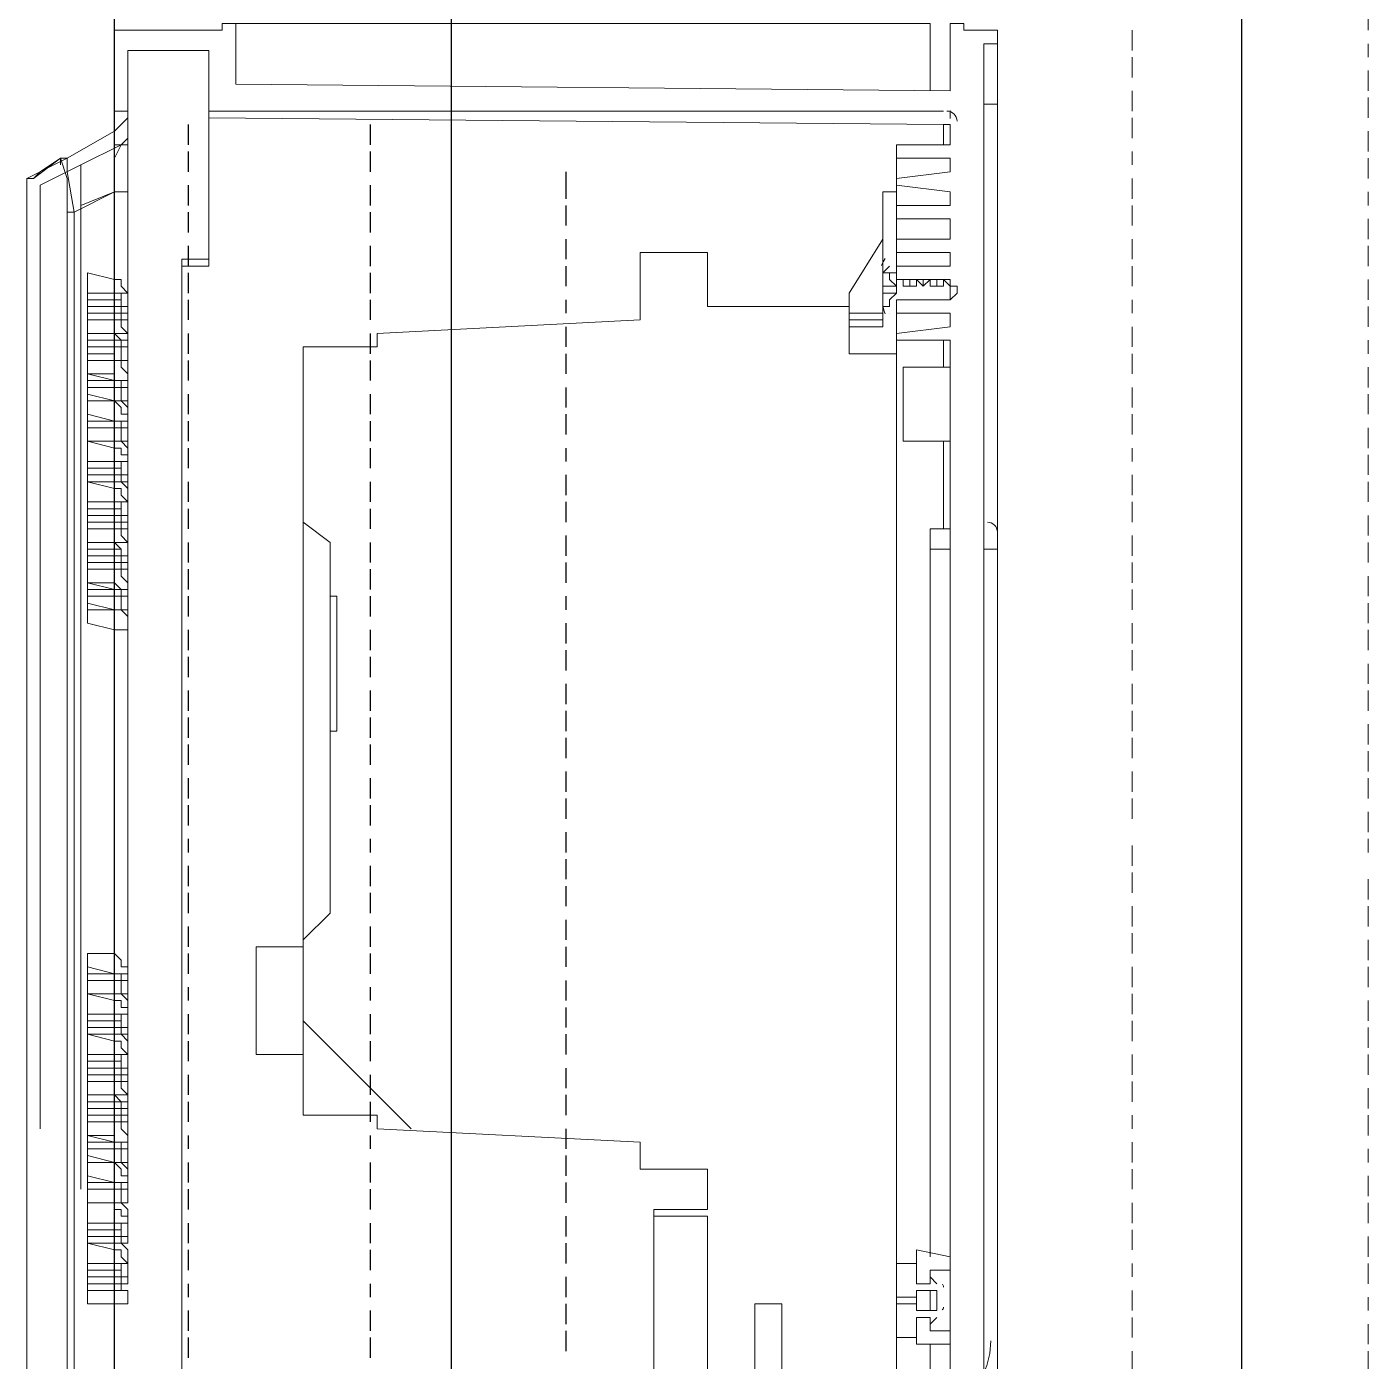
# Model space of a CAD drawing. Header units: millimetres. Extents: x 42 to 552, y 43 to 535.
# Drawn here: x 474.8698 to 475.1245, y 496.5244 to 496.7778 of the extents above; entities that cross this region are included whole.
import ezdxf

# ---------------------------------------------------------------- set-up
doc = ezdxf.new("R2010")
doc.units = ezdxf.units.MM
doc.header["$LTSCALE"] = 0.75
doc.header["$MEASUREMENT"] = 0
for name, color, linetype in [('PDF_0', 7, 'Continuous'), ('PDF_POSTE', 7, 'Continuous'), ('PENA_05', 5, 'Continuous')]:
    doc.layers.add(name, color=color, linetype=linetype)

msp = doc.modelspace()

# ---------------------------------------------------------------- linework, layer by layer
at = {"layer": 'PDF_0', "lineweight": 18}
for points in [[(474.8864321302417, 497.2916101422346), (474.8864321302417, 496.7771739602923), (474.8864321302417, 496.7758942682973), (474.8864321302417, 496.26273777835), (474.8864321302417, 496.2614580863552)], [(475.1244548412892, 496.7810130362772), (475.1244548412892, 496.7771739602925)], [(475.0438342456118, 496.7618176563536), (474.9043478181698, 496.7618176563536), (474.9043478181698, 496.7733348843077), (474.8889915142313, 496.7733348843077), (474.8889915142313, 496.7618176563536), (474.8864321302417, 496.7618176563536), (474.8864321302417, 496.7771739602923), (474.9069072021598, 496.7771739602923), (474.9069072021598, 496.7784536522871), (474.9094665861494, 496.7784536522871), (474.9094665861494, 496.7669364243333), (475.0451139376069, 496.7656567323385), (475.0451139376069, 496.7784536522871), (475.0476733215964, 496.7784536522871), (475.0476733215964, 496.7771739602923), (475.0540717815711, 496.7771739602923), (475.0540717815711, 496.7746145763025), (475.0515123975811, 496.7746145763025), (475.0515123975811, 496.5276340212905)], [(475.0412748616222, 496.7784536522871), (474.9094665861494, 496.7784536522871), (475.0412748616222, 496.7784536522871), (475.0412748616222, 496.7656567323385)], [(475.0796656214684, 496.7771739602925), (475.0796656214684, 496.7733348843079)], [(475.0540717815711, 496.7746145763025), (475.0540717815711, 496.7630973483487), (475.0515123975811, 496.7630973483487)], [(475.1244548412892, 496.774614576303), (475.1244548412892, 496.7720551923129)], [(475.0796656214684, 496.7720551923129), (475.0796656214684, 496.7682161163285)], [(475.1244548412892, 496.7694958083233), (475.1244548412892, 496.7656567323387)], [(475.0796656214684, 496.7656567323387), (475.0796656214684, 496.7618176563541)], [(475.0540717815711, 496.7630973483487), (475.0540717815711, 496.6811970606763), (475.0540717815711, 496.6786376766864)], [(475.1244548412892, 496.7643770403437), (475.1244548412892, 496.7605379643591)], [(474.8889915142313, 496.7618176563536), (474.8889915142313, 496.7554191963794), (474.8864321302417, 496.7554191963794), (474.8864321302417, 496.7618176563536)], [(474.9043478181698, 496.7605379643588), (474.9043478181698, 496.7323847404715), (474.8992290501906, 496.7323847404715), (474.8992290501906, 496.4009445137971)], [(475.0451139376069, 496.4086226657665), (475.0451139376069, 496.7183081285278), (475.0348764016476, 496.7183081285278), (475.0348764016476, 496.7195878205226), (475.0451139376069, 496.7208675125174), (475.0451139376069, 496.7234268965072), (475.0348764016476, 496.7234268965072), (475.0348764016476, 496.7259862804971), (475.0451139376069, 496.7259862804971), (475.0451139376069, 496.7298253564817), (475.0348764016476, 496.7298253564817), (475.0348764016476, 496.7323847404715), (475.0451139376069, 496.7323847404715), (475.0451139376069, 496.7349441244613), (475.0348764016476, 496.7349441244613), (475.0348764016476, 496.7375035084509), (475.0451139376069, 496.7375035084509), (475.0451139376069, 496.7413425844355), (475.0348764016476, 496.7413425844355), (475.0348764016476, 496.7439019684253), (475.0451139376069, 496.7439019684253), (475.0451139376069, 496.7464613524152), (475.0348764016476, 496.74774104441), (475.0348764016476, 496.749020736405), (475.0451139376069, 496.7503004283998), (475.0451139376069, 496.7528598123896), (475.0348764016476, 496.7528598123896), (475.0348764016476, 496.7554191963794), (475.0451139376069, 496.7554191963794), (475.0451139376069, 496.759258272364), (475.0438342456118, 496.759258272364), (474.9043478181698, 496.7605379643588), (474.9043478181698, 496.7618176563536)], [(475.0796656214684, 496.7605379643591), (475.0796656214684, 496.7566988883744)], [(474.8864321302417, 496.7464613524152), (474.878753978272, 496.7426222764306), (474.8774742862774, 496.7503004283998), (474.8774742862774, 496.7528598123896), (474.8864321302417, 496.757978580369)], [(475.1244548412892, 496.7579785803695), (475.1244548412892, 496.7541395043846)], [(474.8864321302417, 496.7554191963794), (474.8864321302417, 496.306247306176)], [(474.8761945942824, 496.7515801203946), (474.8761945942824, 496.7528598123896), (474.8774742862774, 496.749020736405), (474.8774742862774, 496.7426222764306), (474.8774742862774, 496.2755346982989), (474.8774742862774, 496.2691362383244), (474.8761945942824, 496.2665768543346), (474.8697961343082, 496.2665768543346), (474.8710758263028, 496.2652971623398)], [(475.0348764016476, 496.7528598123896), (475.0348764016476, 496.749020736405)], [(475.0796656214684, 496.7541395043846), (475.0796656214684, 496.751580120395)], [(475.1244548412892, 496.7528598123898), (475.1244548412892, 496.7490207364052)], [(474.8697961343082, 496.3216036101145), (474.8697961343082, 496.749020736405), (474.8710758263028, 496.749020736405)], [(475.0348764016476, 496.74774104441), (475.0348764016476, 496.7464613524152)], [(475.0796656214684, 496.7490207364052), (475.0796656214684, 496.7451816604206)], [(474.999045025791, 496.5225152533109), (474.999045025791, 496.5519481691932), (474.9888074898322, 496.5519481691932), (474.9888074898322, 496.553227861188), (474.999045025791, 496.553227861188), (474.999045025791, 496.5609060131573), (474.9862481058422, 496.5609060131573), (474.9862481058422, 496.5660247811369), (474.9363401180422, 496.5685841651267), (474.9363401180422, 496.5711435491165), (474.9222635060983, 496.5711435491165), (474.9222635060983, 496.6044155409833), (474.9273822740774, 496.6095343089629), (474.9273822740774, 496.6440859928247), (474.9286619660725, 496.6440859928247), (474.9286619660725, 496.6696798327222), (474.9273822740774, 496.6696798327222), (474.9273822740774, 496.6799173686812), (474.9222635060983, 496.6837564446658), (474.9222635060983, 496.7170284365328), (474.9363401180422, 496.7170284365328), (474.9363401180422, 496.7195878205226), (474.9862481058422, 496.7221472045125), (474.9862481058422, 496.7349441244613), (474.999045025791, 496.7349441244613), (474.999045025791, 496.724706588502), (475.0259185576838, 496.724706588502), (475.0259185576838, 496.7272659724919), (475.032317017658, 496.7375035084509), (475.032317017658, 496.7464613524152)], [(475.032317017658, 496.7464613524152), (475.032317017658, 496.7464613524152)], [(475.1244548412892, 496.7464613524154), (475.1244548412892, 496.7439019684256)], [(474.8774742862774, 496.7426222764306), (474.878753978272, 496.7426222764306), (474.878753978272, 496.2755346982989), (474.8774742862774, 496.2755346982989)], [(475.0796656214684, 496.7439019684256), (475.0796656214684, 496.740062892441)], [(475.1244548412892, 496.741342584436), (475.1244548412892, 496.7375035084514)], [(475.0796656214684, 496.7375035084514), (475.0796656214684, 496.7336644324665)], [(475.1244548412892, 496.7362238164563), (475.1244548412892, 496.7323847404717)], [(474.9043478181698, 496.7336644324663), (474.8992290501906, 496.7336644324663), (474.8992290501906, 496.7323847404715)], [(475.033596709653, 496.7323847404715), (475.033596709653, 496.7323847404715)], [(475.0348764016476, 496.7195878205226), (475.0348764016476, 496.7234268965072), (475.0348764016476, 496.7259862804971), (475.0361560936426, 496.7259862804971), (475.0374357856376, 496.7259862804971), (475.0387154776322, 496.7259862804971), (475.0399951696272, 496.7259862804971), (475.0412748616222, 496.7259862804971), (475.0425545536173, 496.7259862804971), (475.0438342456118, 496.7259862804971), (475.0451139376069, 496.7259862804971), (475.0463936296019, 496.7272659724919), (475.0463936296019, 496.7285456644869), (475.0451139376069, 496.7285456644869), (475.0438342456118, 496.7298253564817), (475.0438342456118, 496.7285456644869), (475.0425545536173, 496.7285456644869), (475.0425545536173, 496.7298253564817), (475.0425545536173, 496.7285456644869), (475.0412748616222, 496.7285456644869), (475.0412748616222, 496.7298253564817), (475.0399951696272, 496.7285456644869), (475.0387154776322, 496.7298253564817), (475.0387154776322, 496.7285456644869), (475.0374357856376, 496.7285456644869), (475.0374357856376, 496.7298253564817), (475.0374357856376, 496.7285456644869), (475.0361560936426, 496.7285456644869), (475.0361560936426, 496.7298253564817), (475.0348764016476, 496.7298253564817), (475.0348764016476, 496.7285456644869), (475.0348764016476, 496.7311050484765), (475.0348764016476, 496.7323847404715)], [(475.0796656214684, 496.7323847404717), (475.0796656214684, 496.7285456644871)], [(475.032317017658, 496.7298253564817), (475.032317017658, 496.7311050484765), (475.033596709653, 496.7311050484765), (475.033596709653, 496.7298253564817), (475.0348764016476, 496.7285456644869), (475.0348764016476, 496.7272659724919), (475.033596709653, 496.7259862804971), (475.033596709653, 496.724706588502), (475.032317017658, 496.724706588502), (475.032317017658, 496.7208675125174), (475.0259185576838, 496.7208675125174)], [(475.0361560936426, 496.7298253564817), (475.0348764016476, 496.7298253564817), (475.0348764016476, 496.7285456644869), (475.033596709653, 496.7298253564817)], [(475.0374357856376, 496.7298253564817), (475.0374357856376, 496.7285456644869)], [(475.0387154776322, 496.7298253564817), (475.0387154776322, 496.7285456644869)], [(475.0387154776322, 496.7298253564817), (475.0387154776322, 496.7298253564817)], [(475.0399951696272, 496.7298253564817), (475.0399951696272, 496.7285456644869)], [(475.0412748616222, 496.7298253564817), (475.0412748616222, 496.7298253564817)], [(475.0425545536173, 496.7298253564817), (475.0425545536173, 496.7298253564817)], [(475.0438342456118, 496.7298253564817), (475.0438342456118, 496.7298253564817)], [(475.1244548412892, 496.7298253564819), (475.1244548412892, 496.7259862804973)], [(475.032317017658, 496.7285456644869), (475.0348764016476, 496.7285456644869), (475.032317017658, 496.7285456644869)], [(475.032317017658, 496.7272659724919), (475.032317017658, 496.7272659724919)], [(475.032317017658, 496.7272659724919), (475.032317017658, 496.7272659724919)], [(475.033596709653, 496.7272659724919), (475.0348764016476, 496.7272659724919)], [(475.0348764016476, 496.7285456644869), (475.0348764016476, 496.7285456644869)], [(475.0374357856376, 496.7285456644869), (475.0374357856376, 496.7285456644869)], [(475.0387154776322, 496.7285456644869), (475.0387154776322, 496.7285456644869)], [(475.0399951696272, 496.7285456644869), (475.0399951696272, 496.7285456644869)], [(475.0425545536173, 496.7285456644869), (475.0425545536173, 496.7285456644869)], [(475.0425545536173, 496.7285456644869), (475.0425545536173, 496.7285456644869)], [(475.0438342456118, 496.7285456644869), (475.0438342456118, 496.7285456644869)], [(475.0438342456118, 496.7285456644869), (475.0438342456118, 496.7285456644869)], [(475.0348764016476, 496.7183081285278), (475.0348764016476, 496.715748744538), (475.0259185576838, 496.715748744538), (475.0259185576838, 496.724706588502)], [(475.0348764016476, 496.7259862804971), (475.0348764016476, 496.7259862804971)], [(475.0348764016476, 496.7259862804971), (475.0348764016476, 496.7259862804971)], [(475.0348764016476, 496.7259862804971), (475.0348764016476, 496.7259862804971)], [(475.0361560936426, 496.7259862804971), (475.0374357856376, 496.7259862804971)], [(475.0361560936426, 496.7259862804971), (475.0361560936426, 496.7259862804971)], [(475.0374357856376, 496.7259862804971), (475.0374357856376, 496.7259862804971)], [(475.0387154776322, 496.7259862804971), (475.0387154776322, 496.7259862804971)], [(475.0387154776322, 496.7259862804971), (475.0387154776322, 496.7259862804971)], [(475.0387154776322, 496.7259862804971), (475.0387154776322, 496.7259862804971)], [(475.0399951696272, 496.7259862804971), (475.0399951696272, 496.7259862804971)], [(475.0399951696272, 496.7259862804971), (475.0399951696272, 496.7259862804971)], [(475.0412748616222, 496.7259862804971), (475.0412748616222, 496.7259862804971)], [(475.0425545536173, 496.7259862804971), (475.0425545536173, 496.7259862804971)], [(475.0425545536173, 496.7259862804971), (475.0425545536173, 496.7259862804971)], [(475.0438342456118, 496.7259862804971), (475.0438342456118, 496.7259862804971)], [(475.0438342456118, 496.7259862804971), (475.0438342456118, 496.7259862804971)], [(475.0796656214684, 496.7259862804973), (475.0796656214684, 496.7234268965075)], [(475.1244548412892, 496.7247065885025), (475.1244548412892, 496.7208675125179)], [(474.8864321302417, 496.7234268965072), (474.8813133622621, 496.7234268965072), (474.8813133622621, 496.7195878205226), (474.8864321302417, 496.7195878205226)], [(474.8813133622621, 496.7221472045125), (474.8864321302417, 496.7221472045125)], [(475.032317017658, 496.7234268965072), (475.0259185576838, 496.7234268965072)], [(475.0259185576838, 496.7221472045125), (475.032317017658, 496.7221472045125)], [(475.033596709653, 496.7234268965072), (475.033596709653, 496.7234268965072)], [(475.0796656214684, 496.7208675125179), (475.0796656214684, 496.717028436533)], [(475.1244548412892, 496.7183081285281), (475.1244548412892, 496.7157487445382)], [(474.8864321302417, 496.715748744538), (474.8813133622621, 496.715748744538), (474.8813133622621, 496.7119096685534), (474.8864321302417, 496.7106299765584)], [(474.8813133622621, 496.714469052543), (474.8864321302417, 496.714469052543)], [(475.0348764016476, 496.715748744538), (475.0348764016476, 496.5199558693211)], [(475.0796656214684, 496.7157487445382), (475.0796656214684, 496.7119096685536)], [(475.0451139376069, 496.7131893605482), (475.0361560936426, 496.7131893605482), (475.0361560936426, 496.6991127486045), (475.0451139376069, 496.6991127486045)], [(475.1244548412892, 496.7131893605487), (475.1244548412892, 496.7093502845638)], [(475.0796656214684, 496.7093502845638), (475.0796656214684, 496.7055112085792)], [(474.8813133622621, 496.7067909005738), (474.8864321302417, 496.7067909005738), (474.8813133622621, 496.7080705925686), (474.8813133622621, 496.7029518245891), (474.8864321302417, 496.7029518245891)], [(475.1244548412892, 496.708070592569), (475.1244548412892, 496.7042315165844)], [(475.0796656214684, 496.7042315165844), (475.0796656214684, 496.7003924405998)], [(475.1244548412892, 496.7016721325946), (475.1244548412892, 496.69783305661)], [(474.8864321302417, 496.6952736726199), (474.8813133622621, 496.6952736726199), (474.8813133622621, 496.6991127486045), (474.8864321302417, 496.6991127486045), (474.8813133622621, 496.6991127486045)], [(475.0796656214684, 496.69783305661), (475.0796656214684, 496.6952736726201)], [(475.1244548412892, 496.6965533646152), (475.1244548412892, 496.6927142886303)], [(475.0796656214684, 496.6927142886303), (475.0796656214684, 496.6888752126457)], [(474.8813133622621, 496.6914345966353), (474.8864321302417, 496.6914345966353), (474.8813133622621, 496.6914345966353), (474.8813133622621, 496.6875955206507), (474.8864321302417, 496.6875955206507)], [(475.1244548412892, 496.6914345966355), (475.1244548412892, 496.6875955206509)], [(475.0796656214684, 496.6875955206509), (475.0796656214684, 496.6837564446663)], [(475.1244548412892, 496.6850361366611), (475.1244548412892, 496.6811970606765)], [(474.8864321302417, 496.6837564446658), (474.8813133622621, 496.6837564446658), (474.8813133622621, 496.6799173686812), (474.8864321302417, 496.6799173686812)], [(474.8813133622621, 496.6824767526711), (474.8864321302417, 496.6824767526711)], [(474.9222635060983, 496.6044155409833), (474.9222635060983, 496.6837564446658)], [(475.0451139376069, 496.6824767526711), (475.0412748616222, 496.6824767526711), (475.0412748616222, 496.6786376766864)], [(475.0515123975811, 496.6824767526711), (475.0515123975811, 496.6824767526711)], [(475.0796656214684, 496.6811970606765), (475.0796656214684, 496.6773579846919)], [(475.1244548412892, 496.6799173686817), (475.1244548412892, 496.6760782926971)], [(475.0412748616222, 496.5442700172238), (475.0412748616222, 496.6786376766864), (475.0451139376069, 496.6786376766864)], [(474.8864321302417, 496.6760782926966), (474.8813133622621, 496.6760782926966), (474.8813133622621, 496.672239216712), (474.8864321302417, 496.6709595247172)], [(474.8813133622621, 496.6747986007018), (474.8864321302417, 496.6747986007018)], [(475.0796656214684, 496.6760782926971), (475.0796656214684, 496.6722392167122)], [(475.1244548412892, 496.6735189087073), (475.1244548412892, 496.6696798327226)], [(474.9273822740774, 496.6440859928247), (474.9273822740774, 496.6696798327222)], [(475.0796656214684, 496.6709595247174), (475.0796656214684, 496.6671204487328)], [(474.8813133622621, 496.6671204487326), (474.8864321302417, 496.6671204487326), (474.8813133622621, 496.6684001407274), (474.8813133622621, 496.6645610647428), (474.8864321302417, 496.6632813727477)], [(475.1244548412892, 496.6684001407276), (475.1244548412892, 496.664561064743)], [(475.0796656214684, 496.664561064743), (475.0796656214684, 496.6607219887584)], [(475.1244548412892, 496.6632813727482), (475.1244548412892, 496.6594422967636)], [(475.0796656214684, 496.6594422967636), (475.0796656214684, 496.6556032207787)], [(475.1244548412892, 496.6568829127738), (475.1244548412892, 496.6530438367892)], [(475.0796656214684, 496.6530438367892), (475.0796656214684, 496.6492047608043)], [(475.1244548412892, 496.6517641447944), (475.1244548412892, 496.6479250688095)], [(475.0796656214684, 496.6479250688095), (475.0796656214684, 496.6440859928249)], [(475.1244548412892, 496.6453656848199), (475.1244548412892, 496.6415266088351)], [(475.0796656214684, 496.6428063008301), (475.0796656214684, 496.6389672248455)], [(475.1244548412892, 496.6402469168403), (475.1244548412892, 496.6364078408557)], [(475.0796656214684, 496.6364078408557), (475.0796656214684, 496.6325687648711)], [(475.1244548412892, 496.6351281488609), (475.1244548412892, 496.631289072876)], [(475.0796656214684, 496.631289072876), (475.0796656214684, 496.6274499968914)], [(475.1244548412892, 496.6287296888864), (475.1244548412892, 496.6248906129016)], [(475.1244548412892, 496.6236109209068), (475.1244548412892, 496.621051536917)], [(475.0796656214684, 496.622331228912), (475.0796656214684, 496.6184921529274)], [(475.0796656214684, 496.6172124609326), (475.0796656214684, 496.6133733849477)], [(475.1244548412892, 496.6159327689376), (475.1244548412892, 496.612093692953)], [(475.0796656214684, 496.6108140009582), (475.0796656214684, 496.6069749249733)], [(475.1244548412892, 496.6108140009582), (475.1244548412892, 496.6069749249733)], [(475.0796656214684, 496.6056952329785), (475.0796656214684, 496.6018561569939)], [(474.9222635060983, 496.6031358489885), (474.913305662134, 496.6031358489885), (474.913305662134, 496.5826607770704), (474.9222635060983, 496.5826607770704)], [(475.1244548412892, 496.6044155409837), (475.1244548412892, 496.6005764649989)], [(475.0796656214684, 496.5992967730041), (475.0796656214684, 496.5954576970195)], [(475.1244548412892, 496.5992967730041), (475.1244548412892, 496.5954576970195)], [(474.8813133622621, 496.5941780050242), (474.8864321302417, 496.5941780050242), (474.8813133622621, 496.5941780050242), (474.8813133622621, 496.5903389290396), (474.8864321302417, 496.5903389290396)], [(475.0796656214684, 496.5941780050247), (475.0796656214684, 496.5903389290398)], [(475.1244548412892, 496.5928983130297), (475.1244548412892, 496.589059237045)], [(475.0796656214684, 496.589059237045), (475.0796656214684, 496.5852201610604)], [(475.1244548412892, 496.5877795450502), (475.1244548412892, 496.5839404690654)], [(474.8813133622621, 496.586499853055), (474.8864321302417, 496.586499853055), (474.8813133622621, 496.586499853055), (474.8813133622621, 496.5826607770704), (474.8864321302417, 496.5826607770704)], [(475.0796656214684, 496.5826607770706), (475.0796656214684, 496.578821701086)], [(475.1244548412892, 496.5826607770706), (475.1244548412892, 496.578821701086)], [(474.8864321302417, 496.5788217010858), (474.8813133622621, 496.5788217010858), (474.8813133622621, 496.5749826251009), (474.8864321302417, 496.5749826251009)], [(474.8813133622621, 496.5775420090907), (474.8864321302417, 496.5775420090907)], [(475.0796656214684, 496.5775420090912), (475.0796656214684, 496.5737029331066)], [(475.1244548412892, 496.5762623170962), (475.1244548412892, 496.5724232411116)], [(474.8864321302417, 496.5711435491165), (474.8813133622621, 496.5711435491165), (474.8813133622621, 496.5673044731317), (474.8864321302417, 496.5660247811369)], [(474.8813133622621, 496.5698638571215), (474.8864321302417, 496.5698638571215)], [(475.0796656214684, 496.5711435491168), (475.0796656214684, 496.5685841651269)], [(475.1244548412892, 496.5711435491168), (475.1244548412892, 496.5673044731321)], [(475.0796656214684, 496.5660247811371), (475.0796656214684, 496.5621857051525)], [(475.1244548412892, 496.5647450891423), (475.1244548412892, 496.5621857051525)], [(474.8813133622621, 496.5621857051523), (474.8864321302417, 496.5621857051523), (474.8813133622621, 496.5634653971471), (474.8813133622621, 496.5583466291677), (474.8864321302417, 496.5583466291677)], [(475.0796656214684, 496.5609060131577), (475.0796656214684, 496.5570669371731)], [(475.1244548412892, 496.5596263211627), (475.1244548412892, 496.5557872451781)], [(474.8813133622621, 496.554507553183), (474.8813133622621, 496.5506684771982), (474.8864321302417, 496.5506684771982)], [(475.0796656214684, 496.5545075531833), (475.0796656214684, 496.5506684771987)], [(475.1244548412892, 496.5545075531833), (475.1244548412892, 496.5506684771987)], [(474.9888074898322, 496.5519481691932), (474.9888074898322, 496.5225152533109)], [(475.0796656214684, 496.5493887852039), (475.0796656214684, 496.545549709219)], [(474.8864321302417, 496.542990325229), (474.8813133622621, 496.542990325229), (474.8813133622621, 496.5468294012136), (474.8864321302417, 496.5468294012136), (474.8813133622621, 496.5468294012136)], [(475.1244548412892, 496.5481090932088), (475.1244548412892, 496.5442700172242)], [(475.0425545536173, 496.5391512492444), (475.0412748616222, 496.5404309412392), (475.0412748616222, 496.5391512492444), (475.0387154776322, 496.5391512492444), (475.0387154776322, 496.542990325229), (475.0348764016476, 496.542990325229), (475.0348764016476, 496.5365918652545), (475.0387154776322, 496.5365918652545), (475.0387154776322, 496.5378715572496)], [(475.0796656214684, 496.5429903252294), (475.0796656214684, 496.5404309412396)], [(475.1244548412892, 496.5429903252294), (475.1244548412892, 496.5391512492446)], [(474.8864321302417, 496.5391512492444), (474.8813133622621, 496.5391512492444), (474.8813133622621, 496.5353121732597), (474.8864321302417, 496.5353121732597)], [(475.0412748616222, 496.5391512492444), (475.0412748616222, 496.5391512492444)], [(474.8813133622621, 496.5378715572496), (474.8864321302417, 496.5378715572496)], [(475.0425545536173, 496.5378715572496), (475.0425545536173, 496.5365918652545), (475.0425545536173, 496.5340324812649), (475.0387154776322, 496.5340324812649), (475.0387154776322, 496.5353121732597), (475.0348764016476, 496.5353121732597), (475.0348764016476, 496.5289137132853), (475.0387154776322, 496.5289137132853), (475.0387154776322, 496.5327527892699), (475.0412748616222, 496.5327527892699), (475.0412748616222, 496.5314730972751), (475.0425545536173, 496.5327527892699)], [(475.0425545536173, 496.5340324812649), (475.0412748616222, 496.5340324812649), (475.0412748616222, 496.5378715572496), (475.0412748616222, 496.5353121732597), (475.0412748616222, 496.5378715572496), (475.0412748616222, 496.5340324812649), (475.0387154776322, 496.5340324812649)], [(475.0387154776322, 496.5353121732597), (475.0387154776322, 496.5365918652545)], [(475.0412748616222, 496.5378715572496), (475.0412748616222, 496.5378715572496)], [(475.0412748616222, 496.5378715572496), (475.0412748616222, 496.5378715572496)], [(475.0412748616222, 496.5378715572496), (475.0412748616222, 496.5378715572496)], [(475.0425545536173, 496.5378715572496), (475.0425545536173, 496.5378715572496)], [(475.0425545536173, 496.5365918652545), (475.0425545536173, 496.5353121732597)], [(475.0425545536173, 496.5365918652545), (475.0425545536173, 496.5365918652545)], [(475.0796656214684, 496.5378715572498), (475.0796656214684, 496.5340324812652)], [(475.1244548412892, 496.536591865255), (475.1244548412892, 496.5340324812652)], [(475.0131216377349, 496.5225152533109), (475.0131216377349, 496.5353121732597), (475.0080028697553, 496.5353121732597), (475.0080028697553, 496.5225152533109)], [(475.0387154776322, 496.5340324812649), (475.0387154776322, 496.5340324812649)], [(475.0412748616222, 496.5340324812649), (475.0412748616222, 496.5340324812649)], [(475.0412748616222, 496.5340324812649), (475.0412748616222, 496.5340324812649)], [(475.0425545536173, 496.5353121732597), (475.0425545536173, 496.5353121732597)], [(475.0425545536173, 496.5340324812649), (475.0425545536173, 496.5340324812649)], [(475.0425545536173, 496.5340324812649), (475.0425545536173, 496.5340324812649)], [(475.0412748616222, 496.5327527892699), (475.0412748616222, 496.5327527892699)], [(475.0796656214684, 496.5327527892704), (475.0796656214684, 496.5289137132855)], [(475.1244548412892, 496.5314730972754), (475.1244548412892, 496.5276340212907)], [(475.0412748616222, 496.5276340212905), (475.0412748616222, 496.5122777173518), (475.0451139376069, 496.5122777173518)], [(475.0796656214684, 496.5263543292959), (475.0796656214684, 496.5225152533113)], [(475.1244548412892, 496.5263543292959), (475.1244548412892, 496.5225152533111)]]:
    msp.add_lwpolyline(points, dxfattribs=at)
at = {"layer": 'PDF_0', "lineweight": 0}
for points in [[(474.8889915142313, 496.7733348843077), (474.8889915142313, 496.7554191963794), (474.8889915142313, 496.749020736405), (474.8889915142313, 496.5557872451778)], [(474.8889915142313, 496.7541395043844), (474.8889915142313, 496.7707755003179), (474.8889915142313, 496.7720551923127), (474.8889915142313, 496.7707755003179)], [(474.8889915142313, 496.7605379643588), (474.8864321302417, 496.757978580369), (474.8864321302417, 496.7554191963794), (474.8864321302417, 496.74774104441), (474.8864321302417, 496.554507553183), (474.8889915142313, 496.554507553183), (474.8889915142313, 496.5557872451778), (474.8889915142313, 496.5570669371726), (474.8813133622621, 496.5570669371726), (474.8813133622621, 496.554507553183), (474.8864321302417, 496.554507553183), (474.8864321302417, 496.553227861188), (474.8877118222363, 496.553227861188), (474.8877118222363, 496.5519481691932), (474.8889915142313, 496.5519481691932), (474.8889915142313, 496.5506684771984), (474.8889915142313, 496.5481090932086), (474.8889915142313, 496.5468294012136), (474.8864321302417, 496.5468294012136), (474.8877118222363, 496.5468294012136)], [(474.8864321302417, 496.7618176563536), (474.8889915142313, 496.7618176563536)], [(474.8864321302417, 496.757978580369), (474.8864321302417, 496.757978580369)], [(474.8864321302417, 496.757978580369), (474.8864321302417, 496.757978580369)], [(474.8864321302417, 496.757978580369), (474.8864321302417, 496.7554191963794), (474.8864321302417, 496.74774104441)], [(474.8864321302417, 496.757978580369), (474.8864321302417, 496.757978580369)], [(474.8877118222363, 496.7554191963794), (474.8864321302417, 496.7528598123896), (474.8864321302417, 496.7464613524152)], [(474.8877118222363, 496.7554191963794), (474.8877118222363, 496.7554191963794)], [(474.8877118222363, 496.7554191963794), (474.8877118222363, 496.7554191963794)], [(474.8877118222363, 496.7554191963794), (474.8877118222363, 496.7554191963794)], [(474.8710758263028, 496.749020736405), (474.8723555182978, 496.7503004283998), (474.8761945942824, 496.7528598123896)], [(474.8761945942824, 496.7528598123896), (474.8761945942824, 496.7528598123896)], [(474.880033670267, 496.5570669371726), (474.880033670267, 496.7439019684253), (474.880033670267, 496.749020736405), (474.880033670267, 496.7515801203946), (474.8723555182978, 496.74774104441), (474.8723555182978, 496.5685841651267)], [(474.8697961343082, 496.749020736405), (474.8697961343082, 496.749020736405)], [(474.8864321302417, 496.74774104441), (474.8864321302417, 496.74774104441)], [(474.8864321302417, 496.74774104441), (474.8864321302417, 496.74774104441)], [(474.8864321302417, 496.7298253564817), (474.8864321302417, 496.7464613524152), (474.8889915142313, 496.7464613524152), (474.8864321302417, 496.7464613524152), (474.8889915142313, 496.7464613524152)], [(474.8813133622621, 496.7234268965072), (474.8813133622621, 496.724706588502), (474.8813133622621, 496.7272659724919), (474.8813133622621, 496.7311050484765), (474.8864321302417, 496.7298253564817), (474.8877118222363, 496.7298253564817), (474.8877118222363, 496.7285456644869), (474.8889915142313, 496.7272659724919), (474.8889915142313, 496.724706588502), (474.8889915142313, 496.7234268965072), (474.8864321302417, 496.7234268965072)], [(474.8813133622621, 496.7221472045125), (474.8864321302417, 496.7221472045125), (474.8877118222363, 496.7221472045125), (474.8889915142313, 496.7221472045125), (474.8889915142313, 496.7208675125174), (474.8889915142313, 496.7195878205226), (474.8864321302417, 496.7195878205226), (474.8813133622621, 496.7195878205226), (474.8813133622621, 496.7183081285278), (474.8889915142313, 496.7183081285278), (474.8889915142313, 496.7195878205226), (474.8877118222363, 496.7208675125174), (474.8877118222363, 496.7221472045125), (474.8864321302417, 496.7221472045125), (474.8864321302417, 496.7272659724919), (474.8813133622621, 496.7272659724919), (474.8889915142313, 496.7272659724919)], [(474.8877118222363, 496.7221472045125), (474.8877118222363, 496.7259862804971), (474.8877118222363, 496.7272659724919), (474.8864321302417, 496.7272659724919)], [(474.8813133622621, 496.7259862804971), (474.8877118222363, 496.7259862804971)], [(474.8813133622621, 496.724706588502), (474.8889915142313, 496.724706588502)], [(474.8889915142313, 496.7183081285278), (474.8889915142313, 496.7170284365328), (474.8813133622621, 496.7170284365328), (474.8877118222363, 496.7170284365328)], [(474.8813133622621, 496.7183081285278), (474.8813133622621, 496.7170284365328), (474.8813133622621, 496.715748744538)], [(474.8889915142313, 496.7170284365328), (474.8889915142313, 496.715748744538)], [(474.8813133622621, 496.714469052543), (474.8864321302417, 496.714469052543)], [(474.8877118222363, 496.714469052543), (474.8864321302417, 496.714469052543), (474.8889915142313, 496.714469052543)], [(474.8813133622621, 496.7067909005738), (474.8864321302417, 496.7067909005738), (474.8864321302417, 496.7119096685534), (474.8864321302417, 496.7106299765584), (474.8877118222363, 496.7106299765584), (474.8877118222363, 496.7093502845636), (474.8877118222363, 496.7067909005738), (474.8889915142313, 496.705511208579), (474.8889915142313, 496.7042315165842), (474.8889915142313, 496.7029518245891)], [(474.8864321302417, 496.7119096685534), (474.8813133622621, 496.7119096685534), (474.8813133622621, 496.7106299765584)], [(474.8889915142313, 496.7093502845636), (474.8889915142313, 496.7080705925686), (474.8889915142313, 496.7067909005738), (474.8864321302417, 496.7067909005738), (474.8877118222363, 496.705511208579), (474.8877118222363, 496.7042315165842), (474.8889915142313, 496.7042315165842), (474.8889915142313, 496.7029518245891), (474.8813133622621, 496.7029518245891), (474.8813133622621, 496.7016721325944), (474.8877118222363, 496.7016721325944)], [(474.8877118222363, 496.7093502845636), (474.8813133622621, 496.7093502845636), (474.8813133622621, 496.7080705925686)], [(474.8864321302417, 496.7106299765584), (474.8889915142313, 496.7106299765584)], [(474.8864321302417, 496.7067909005738), (474.8877118222363, 496.7067909005738)], [(474.8813133622621, 496.7042315165842), (474.8864321302417, 496.7029518245891), (474.8889915142313, 496.7029518245891), (474.8889915142313, 496.7016721325944), (474.8813133622621, 496.7016721325944), (474.8813133622621, 496.6991127486045), (474.8864321302417, 496.6978330566097), (474.8877118222363, 496.6978330566097), (474.8877118222363, 496.6965533646147), (474.8889915142313, 496.6965533646147), (474.8889915142313, 496.6952736726199), (474.8813133622621, 496.6952736726199), (474.8813133622621, 496.6927142886301), (474.8889915142313, 496.6927142886301), (474.8889915142313, 496.6952736726199), (474.8889915142313, 496.6965533646147), (474.8889915142313, 496.6978330566097), (474.8877118222363, 496.6991127486045), (474.8877118222363, 496.7016721325944), (474.8877118222363, 496.7029518245891), (474.8864321302417, 496.7029518245891), (474.8864321302417, 496.6978330566097)], [(474.8813133622621, 496.7029518245891), (474.8813133622621, 496.7029518245891)], [(474.8889915142313, 496.7016721325944), (474.8889915142313, 496.7003924405993), (474.8889915142313, 496.6991127486045), (474.8864321302417, 496.6991127486045), (474.8877118222363, 496.6991127486045)], [(474.8813133622621, 496.6952736726199), (474.8813133622621, 496.6952736726199)], [(474.8813133622621, 496.6939939806251), (474.8877118222363, 496.6939939806251), (474.8877118222363, 496.6952736726199), (474.8864321302417, 496.6952736726199), (474.8889915142313, 496.6952736726199)], [(474.8813133622621, 496.6952736726199), (474.8864321302417, 496.6952736726199), (474.8864321302417, 496.6901549046403)], [(474.8877118222363, 496.6939939806251), (474.8877118222363, 496.6914345966353), (474.8889915142313, 496.6901549046403), (474.8889915142313, 496.6888752126455), (474.8889915142313, 496.6875955206507)], [(474.8813133622621, 496.6927142886301), (474.8813133622621, 496.6914345966353), (474.8864321302417, 496.6901549046403), (474.8877118222363, 496.6901549046403), (474.8877118222363, 496.6888752126455), (474.8889915142313, 496.6875955206507), (474.8813133622621, 496.6875955206507), (474.8813133622621, 496.6850361366609), (474.8889915142313, 496.6850361366609), (474.8889915142313, 496.6837564446658), (474.8864321302417, 496.6837564446658)], [(474.8889915142313, 496.6927142886301), (474.8889915142313, 496.6914345966353), (474.8864321302417, 496.6914345966353), (474.8877118222363, 496.6914345966353)], [(474.8813133622621, 496.6875955206507), (474.8864321302417, 496.6875955206507), (474.8889915142313, 496.6875955206507), (474.8889915142313, 496.6850361366609)], [(474.8813133622621, 496.6875955206507), (474.8813133622621, 496.6875955206507)], [(474.8877118222363, 496.6824767526711), (474.8877118222363, 496.6863158286557), (474.8877118222363, 496.6875955206507), (474.8864321302417, 496.6875955206507), (474.8864321302417, 496.6824767526711)], [(474.8813133622621, 496.6863158286557), (474.8877118222363, 496.6863158286557)], [(474.8813133622621, 496.6850361366609), (474.8813133622621, 496.6837564446658)], [(474.8864321302417, 496.6760782926966), (474.8889915142313, 496.6760782926966), (474.8889915142313, 496.6773579846916), (474.8889915142313, 496.6799173686812), (474.8813133622621, 496.6799173686812), (474.8864321302417, 496.6799173686812), (474.8877118222363, 496.6786376766864), (474.8813133622621, 496.6786376766864)], [(474.8813133622621, 496.6799173686812), (474.8813133622621, 496.6799173686812)], [(474.8813133622621, 496.6799173686812), (474.8813133622621, 496.6773579846916), (474.8889915142313, 496.6773579846916)], [(474.8889915142313, 496.6799173686812), (474.8864321302417, 496.6799173686812), (474.8864321302417, 496.6747986007018)], [(474.8813133622621, 496.6760782926966), (474.8813133622621, 496.6773579846916)], [(474.8877118222363, 496.6747986007018), (474.8877118222363, 496.6786376766864)], [(474.8813133622621, 496.6709595247172), (474.8889915142313, 496.6709595247172), (474.8889915142313, 496.672239216712), (474.8877118222363, 496.673518908707), (474.8877118222363, 496.6747986007018), (474.8864321302417, 496.6747986007018), (474.8877118222363, 496.6747986007018), (474.8889915142313, 496.6747986007018), (474.8889915142313, 496.673518908707), (474.8889915142313, 496.672239216712), (474.8889915142313, 496.6709595247172), (474.8864321302417, 496.6709595247172)], [(474.8864321302417, 496.672239216712), (474.8813133622621, 496.672239216712), (474.8813133622621, 496.6709595247172), (474.8813133622621, 496.6696798327222), (474.8877118222363, 496.6696798327222)], [(474.8864321302417, 496.6018561569934), (474.8864321302417, 496.672239216712), (474.8877118222363, 496.6709595247172), (474.8877118222363, 496.6696798327222), (474.8877118222363, 496.6671204487326), (474.8889915142313, 496.6658407567376), (474.8889915142313, 496.6645610647428), (474.8889915142313, 496.6632813727477), (474.8864321302417, 496.6632813727477)], [(474.8813133622621, 496.6684001407274), (474.8813133622621, 496.6696798327222), (474.8889915142313, 496.6696798327222)], [(474.8889915142313, 496.6709595247172), (474.8889915142313, 496.6696798327222), (474.8889915142313, 496.6684001407274), (474.8889915142313, 496.6671204487326), (474.8864321302417, 496.6671204487326), (474.8877118222363, 496.6671204487326)], [(474.8877118222363, 496.596737389014), (474.8877118222363, 496.5980170810088), (474.8864321302417, 496.5980170810088), (474.8813133622621, 496.5992967730039)], [(474.8813133622621, 496.5980170810088), (474.8813133622621, 496.596737389014), (474.8877118222363, 496.596737389014), (474.8877118222363, 496.5941780050242), (474.8864321302417, 496.5941780050242), (474.8889915142313, 496.5941780050242), (474.8889915142313, 496.5954576970192), (474.8889915142313, 496.596737389014)], [(474.8889915142313, 496.5980170810088), (474.8889915142313, 496.596737389014), (474.8813133622621, 496.596737389014), (474.8813133622621, 496.5941780050242), (474.8864321302417, 496.5928983130294), (474.8877118222363, 496.5928983130294), (474.8877118222363, 496.5916186210344), (474.8889915142313, 496.5916186210344), (474.8889915142313, 496.5903389290396), (474.8864321302417, 496.5903389290396), (474.8813133622621, 496.5903389290396), (474.8889915142313, 496.5903389290396)], [(474.8864321302417, 496.5980170810088), (474.8864321302417, 496.5928983130294)], [(474.8877118222363, 496.5941780050242), (474.8889915142313, 496.5928983130294), (474.8889915142313, 496.5916186210344), (474.8889915142313, 496.5903389290396), (474.8889915142313, 496.5877795450498), (474.8813133622621, 496.5877795450498), (474.8813133622621, 496.5903389290396)], [(474.8813133622621, 496.5903389290396), (474.8813133622621, 496.5903389290396)], [(474.8864321302417, 496.5788217010858), (474.8889915142313, 496.5788217010858), (474.8889915142313, 496.5801013930806), (474.8889915142313, 496.5826607770704), (474.8889915142313, 496.5839404690652), (474.8889915142313, 496.58522016106), (474.8877118222363, 496.586499853055), (474.8877118222363, 496.5890592370448), (474.8877118222363, 496.5903389290396), (474.8864321302417, 496.5903389290396), (474.8864321302417, 496.58522016106)], [(474.8813133622621, 496.5890592370448), (474.8877118222363, 496.5890592370448)], [(474.8813133622621, 496.5877795450498), (474.8813133622621, 496.586499853055), (474.8864321302417, 496.58522016106), (474.8877118222363, 496.58522016106), (474.8877118222363, 496.5839404690652), (474.8889915142313, 496.5826607770704)], [(474.8889915142313, 496.5877795450498), (474.8889915142313, 496.586499853055), (474.8864321302417, 496.586499853055), (474.8877118222363, 496.586499853055)], [(474.9427385780164, 496.5685841651267), (474.9222635060983, 496.5890592370448)], [(474.8877118222363, 496.5737029331061), (474.8813133622621, 496.5737029331061), (474.8889915142313, 496.5737029331061), (474.8889915142313, 496.5749826251011), (474.8877118222363, 496.5762623170959), (474.8877118222363, 496.5775420090907), (474.8864321302417, 496.5775420090907), (474.8864321302417, 496.5826607770704), (474.8889915142313, 496.5826607770704), (474.8813133622621, 496.5826607770704), (474.8864321302417, 496.5826607770704), (474.8877118222363, 496.5826607770704), (474.8877118222363, 496.5813810850753)], [(474.8813133622621, 496.5826607770704), (474.8813133622621, 496.5826607770704)], [(474.8813133622621, 496.5826607770704), (474.8813133622621, 496.5801013930806), (474.8889915142313, 496.5801013930806)], [(474.8813133622621, 496.5813810850756), (474.8877118222363, 496.5813810850756), (474.8877118222363, 496.5775420090907), (474.8864321302417, 496.5775420090907), (474.8813133622621, 496.5775420090907)], [(474.8813133622621, 496.5801013930806), (474.8813133622621, 496.5788217010858)], [(474.8877118222363, 496.5698638571215), (474.8877118222363, 496.5737029331061), (474.8864321302417, 496.5749826251009), (474.8889915142313, 496.5749826251011), (474.8889915142313, 496.5762623170959), (474.8889915142313, 496.5775420090907), (474.8877118222363, 496.5775420090907)], [(474.8813133622621, 496.5698638571215), (474.8864321302417, 496.5698638571215), (474.8864321302417, 496.5749826251009), (474.8813133622621, 496.5749826251011), (474.8813133622621, 496.5737029331061), (474.8813133622621, 496.5724232411113), (474.8813133622621, 496.5711435491165)], [(474.8864321302417, 496.5711435491165), (474.8889915142313, 496.5711435491165), (474.8889915142313, 496.5724232411113), (474.8813133622621, 496.5724232411113)], [(474.8889915142313, 496.5737029331061), (474.8889915142313, 496.5724232411113)], [(474.8864321302417, 496.5660247811369), (474.8889915142313, 496.5660247811369), (474.8889915142313, 496.5673044731317), (474.8889915142313, 496.5685841651267), (474.8889915142313, 496.5698638571215), (474.8877118222363, 496.5698638571215), (474.8864321302417, 496.5698638571215), (474.8877118222363, 496.5698638571215), (474.8877118222363, 496.5685841651267), (474.8889915142313, 496.5673044731317), (474.8889915142313, 496.5660247811369), (474.8813133622621, 496.5660247811369)], [(474.8813133622621, 496.5634653971471), (474.8813133622621, 496.5647450891421), (474.8813133622621, 496.5660247811369), (474.8813133622621, 496.5673044731317), (474.8864321302417, 496.5673044731317), (474.8864321302417, 496.5660247811369), (474.8877118222363, 496.5660247811369), (474.8877118222363, 496.5647450891421)], [(474.8864321302417, 496.5673044731317), (474.8864321302417, 496.5621857051523)], [(474.8813133622621, 496.5621857051523), (474.8864321302417, 496.5621857051523), (474.8877118222363, 496.5609060131573), (474.8877118222363, 496.5596263211625), (474.8889915142313, 496.5596263211625), (474.8889915142313, 496.5583466291677), (474.8813133622621, 496.5583466291677), (474.8813133622621, 496.5570669371726), (474.8877118222363, 496.5570669371726), (474.8877118222363, 496.5583466291677), (474.8864321302417, 496.5583466291677), (474.8889915142313, 496.5583466291677), (474.8889915142313, 496.5596263211625), (474.8889915142313, 496.5609060131573), (474.8877118222363, 496.5621857051523), (474.8864321302417, 496.5621857051523), (474.8889915142313, 496.5621857051523), (474.8889915142313, 496.5634653971471), (474.8889915142313, 496.5647450891421), (474.8889915142313, 496.5660247811369)], [(474.8877118222363, 496.5621857051523), (474.8877118222363, 496.5647450891421), (474.8813133622621, 496.5647450891421), (474.8889915142313, 496.5647450891421)], [(474.8813133622621, 496.5596263211625), (474.8864321302417, 496.5583466291677), (474.8864321302417, 496.554507553183), (474.8877118222363, 496.554507553183)], [(474.8813133622621, 496.5583466291677), (474.8813133622621, 496.5583466291677)], [(474.8877118222363, 496.5570669371726), (474.8877118222363, 496.554507553183), (474.8889915142313, 496.553227861188), (474.8889915142313, 496.5519481691932), (474.8889915142313, 496.5506684771982)], [(474.8889915142313, 496.5583466291677), (474.8889915142313, 496.5570669371726)], [(474.8864321302417, 496.554507553183), (474.8813133622621, 496.554507553183)], [(474.8813133622621, 496.542990325229), (474.8813133622621, 496.5404309412392), (474.8889915142313, 496.5404309412392), (474.8889915142313, 496.542990325229), (474.8889915142313, 496.5442700172238), (474.8889915142313, 496.5455497092188), (474.8877118222363, 496.5468294012136), (474.8877118222363, 496.5493887852034), (474.8877118222363, 496.5506684771984), (474.8864321302417, 496.5506684771984), (474.8864321302417, 496.5455497092188), (474.8813133622621, 496.5468294012136)], [(474.8813133622621, 496.5506684771984), (474.8813133622621, 496.5506684771984)], [(474.8813133622621, 496.5506684771984), (474.8813133622621, 496.5481090932086)], [(474.8813133622621, 496.5493887852034), (474.8877118222363, 496.5493887852034)], [(474.8889915142313, 496.5481090932086), (474.8813133622621, 496.5481090932086), (474.8813133622621, 496.5468294012136), (474.8864321302417, 496.5455497092188), (474.8877118222363, 496.5455497092188), (474.8877118222363, 496.5442700172238), (474.8889915142313, 496.542990325229), (474.8813133622621, 496.542990325229), (474.8864321302417, 496.542990325229), (474.8877118222363, 496.542990325229), (474.8877118222363, 496.5417106332342), (474.8877118222363, 496.5378715572496)], [(474.8813133622621, 496.542990325229), (474.8813133622621, 496.542990325229)], [(474.8889915142313, 496.542990325229), (474.8864321302417, 496.542990325229), (474.8864321302417, 496.4726072655106), (474.8813133622621, 496.4726072655106), (474.8813133622621, 496.4687681895258), (474.8813133622621, 496.467488497531), (474.8813133622621, 496.4662088055362)], [(474.8813133622621, 496.5417106332342), (474.8877118222363, 496.5417106332342)], [(474.8813133622621, 496.5391512492444), (474.8813133622621, 496.5404309412392)], [(474.8889915142313, 496.5404309412392), (474.8889915142313, 496.5391512492444), (474.8864321302417, 496.5391512492444)], [(474.8864321302417, 496.5378715572496), (474.8877118222363, 496.5378715572496), (474.8889915142313, 496.5378715572496), (474.8889915142313, 496.5365918652545), (474.8889915142313, 496.5353121732597), (474.8864321302417, 496.5353121732597)]]:
    msp.add_lwpolyline(points, dxfattribs=at)
at = {"layer": 'PDF_0', "color": 8, "lineweight": 18, "true_color": 0x808080}
for points in [[(475.0438342456118, 496.7554191963794), (475.0438342456118, 496.759258272364)], [(475.0348764016476, 496.7298253564817), (475.0348764016476, 496.7298253564817)], [(475.0412748616222, 496.7298253564817), (475.0412748616222, 496.7298253564817)], [(475.0425545536173, 496.7298253564817), (475.0425545536173, 496.7298253564817)], [(475.032317017658, 496.7272659724919), (475.033596709653, 496.7272659724919)], [(475.0361560936426, 496.7259862804971), (475.0361560936426, 496.7259862804971)], [(475.0399951696272, 496.7259862804971), (475.0399951696272, 496.7259862804971)], [(475.0438342456118, 496.7131893605482), (475.0438342456118, 496.7183081285278)], [(475.0438342456118, 496.6824767526711), (475.0438342456118, 496.6991127486045)], [(475.0515123975811, 496.6824767526711), (475.0515123975811, 496.6786376766864)], [(475.0412748616222, 496.5378715572496), (475.0412748616222, 496.5378715572496)], [(475.0412748616222, 496.5340324812649), (475.0412748616222, 496.5353121732597)]]:
    msp.add_lwpolyline(points, dxfattribs=at)
at = {"layer": 'PDF_0', "lineweight": 0}
for points in [[(474.880033670267, 496.7439019684253), (474.880033670267, 496.749020736405), (474.880033670267, 496.7515801203946), (474.8877118222363, 496.7554191963794), (474.8889915142313, 496.7566988883742), (474.8877118222363, 496.7554191963794), (474.8864321302417, 496.7528598123896), (474.8864321302417, 496.7464613524152)], [(474.8877118222363, 496.7170284365328), (474.8877118222363, 496.714469052543), (474.8889915142313, 496.714469052543), (474.8889915142313, 496.7131893605482), (474.8889915142313, 496.7119096685534), (474.8889915142313, 496.7106299765584), (474.8889915142313, 496.7119096685534), (474.8877118222363, 496.7131893605482), (474.8877118222363, 496.714469052543), (474.8864321302417, 496.714469052543), (474.8864321302417, 496.7195878205226), (474.8877118222363, 496.7183081285278)], [(474.8889915142313, 496.7093502845636), (474.8813133622621, 496.7093502845636), (474.8813133622621, 496.7106299765584), (474.8889915142313, 496.7106299765584)], [(474.8813133622621, 496.6824767526711), (474.8864321302417, 496.6824767526711), (474.8877118222363, 496.6824767526711), (474.8877118222363, 496.6811970606763), (474.8889915142313, 496.6799173686812), (474.8889915142313, 496.6811970606763), (474.8889915142313, 496.6824767526711), (474.8877118222363, 496.6824767526711), (474.8864321302417, 496.6824767526711)], [(474.8864321302417, 496.6747986007018), (474.8813133622621, 496.6747986007018)], [(474.8864321302417, 496.6018561569934), (474.8877118222363, 496.6005764649987), (474.8877118222363, 496.5992967730039), (474.8889915142313, 496.5992967730039), (474.8889915142313, 496.5980170810088), (474.8813133622621, 496.5980170810088), (474.8813133622621, 496.6018561569934)], [(474.8889915142313, 496.5506684771984), (474.8813133622621, 496.5506684771984), (474.8864321302417, 496.5506684771984)]]:
    msp.add_lwpolyline(points, close=True, dxfattribs=at)
at = {"layer": 'PDF_0', "lineweight": 18}
for points in [[(474.8761945942824, 496.7528598123896), (474.8710758263028, 496.749020736405), (474.8697961343082, 496.749020736405), (474.8774742862774, 496.7528598123896)], [(474.8774742862774, 496.7426222764306), (474.8774742862774, 496.749020736405), (474.8761945942824, 496.7528598123896), (474.8774742862774, 496.7528598123896), (474.8774742862774, 496.7503004283998), (474.878753978272, 496.7426222764306)], [(475.032317017658, 496.7464613524152), (475.0348764016476, 496.7464613524152), (475.0348764016476, 496.7311050484765), (475.032317017658, 496.7311050484765)], [(475.032317017658, 496.7272659724919), (475.0348764016476, 496.7272659724919)], [(475.0540717815711, 496.6786376766864), (475.0540717815711, 496.5122777173518), (475.0515123975811, 496.5122777173518), (475.0515123975811, 496.6786376766864)], [(474.8864321302417, 496.554507553183), (474.8813133622621, 496.554507553183)], [(475.0451139376069, 496.5417106332342), (475.0451139376069, 496.5442700172238), (475.0387154776322, 496.5455497092188), (475.0387154776322, 496.5391512492444), (475.0412748616222, 496.5391512492444), (475.0412748616222, 496.5417106332342)], [(475.0387154776322, 496.5378715572496), (475.0412748616222, 496.5378715572496), (475.0425545536173, 496.5378715572496), (475.0425545536173, 496.5365918652545), (475.0425545536173, 496.5378715572496)], [(475.0425545536173, 496.5353121732597), (475.0425545536173, 496.5340324812649), (475.0412748616222, 496.5340324812649), (475.0425545536173, 496.5340324812649)], [(475.0412748616222, 496.5327527892699), (475.0387154776322, 496.5327527892699), (475.0387154776322, 496.5276340212905), (475.0451139376069, 496.5276340212905), (475.0451139376069, 496.5301934052801), (475.0412748616222, 496.5301934052801)]]:
    msp.add_lwpolyline(points, close=True, dxfattribs=at)
msp.add_lwpolyline([(475.033596709653, 496.7323847404715), (475.032317017658, 496.7311050484765), (475.032317017658, 496.7285456644869), (475.032317017658, 496.7272659724919), (475.032317017658, 496.724706588502, 0.034740800952082), (475.0327757872378, 496.7232868982029)], format="xyb", dxfattribs=at)
for centre, radius, start, end in [((475.0444733708382, 496.7598975437992), 0.001920258892077502, 0.02096180019687662, 89.74939608977591), ((474.9494481319739, 496.7611775544163), 0.09566548571119769, 359.5554658248006, 0.4445341770233026), ((475.0419725022966, 496.7278724374684), 0.01094400757680475, 147.1787800705313, 155.0803505670073), ((475.0521515434552, 496.6818363345193), 0.001920238243388363, 0.02089018370035101, 89.97910982203177), ((475.0431976452046, 496.5385124690475), 0.0006366012993186797, 359.9040751201027, 50.1952116751679), ((475.0431939723258, 496.5346732172678), 0.0006407857871340579, 309.9802920232452, 359.9204202433961), ((475.038074452099, 496.5282754906854), 0.01471827741287493, 335.3153352490793, 359.9936803866342)]:
    msp.add_arc(centre, radius, start, end, dxfattribs=at)
at = {"layer": 'PDF_POSTE', "lineweight": 25}
for points in [[(474.8864321470564, 495.5115585973537), (474.8864321470564, 497.8700309533536), (474.8864321470564, 498.2884902373538)], [(474.9005087590567, 496.7554192213537), (474.9005087590567, 496.7592582973538)], [(474.9350604430565, 496.7554192213537), (474.9350604430565, 496.7592582973538)], [(474.9005087590567, 496.7503004533538), (474.9005087590567, 496.7541395293537)], [(474.9350604430565, 496.7503004533538), (474.9350604430565, 496.7541395293537)], [(474.9721715110568, 496.7451816853537), (474.9721715110568, 496.7503004533538)], [(474.9005087590567, 496.7439019933537), (474.9005087590567, 496.7477410693538)], [(474.9350604430565, 496.7439019933537), (474.9350604430565, 496.7477410693538)], [(474.9005087590567, 496.7387832253538), (474.9005087590567, 496.7426223013537)], [(474.9350604430565, 496.7387832253538), (474.9350604430565, 496.7426223013537)], [(474.9721715110568, 496.7400629173538), (474.9721715110568, 496.7439019933537)], [(474.9721715110568, 496.7336644573537), (474.9721715110568, 496.7375035333538)], [(474.9005087590567, 496.7323847653537), (474.9005087590567, 496.7362238413538)], [(474.9350604430565, 496.7323847653537), (474.9350604430565, 496.7362238413538)], [(474.9721715110568, 496.7285456893538), (474.9721715110568, 496.7323847653537)], [(474.9005087590567, 496.7272659973538), (474.9005087590567, 496.7311050733539)], [(474.9350604430565, 496.7272659973538), (474.9350604430565, 496.7311050733539)], [(474.9005087590567, 496.7221472293537), (474.9005087590567, 496.7259863053538)], [(474.9350604430565, 496.7221472293537), (474.9350604430565, 496.7259863053538)], [(474.9721715110568, 496.7234269213537), (474.9721715110568, 496.7259863053538)], [(474.9005087590567, 496.7157487693538), (474.9005087590567, 496.7195878453539)], [(474.9350604430565, 496.7157487693538), (474.9350604430565, 496.7195878453539)], [(474.9721715110568, 496.7170284613538), (474.9721715110568, 496.7208675373537)], [(474.9005087590567, 496.7106300013537), (474.9005087590567, 496.7144690773538)], [(474.9350604430565, 496.7106300013537), (474.9350604430565, 496.7144690773538)], [(474.9721715110568, 496.7119096933537), (474.9721715110568, 496.7157487693538)], [(474.9721715110568, 496.7055112333538), (474.9721715110568, 496.7093503093537)], [(474.9005087590567, 496.7042315413538), (474.9005087590567, 496.7080706173537)], [(474.9350604430565, 496.7042315413538), (474.9350604430565, 496.7080706173537)], [(474.9721715110568, 496.7003924653537), (474.9721715110568, 496.7042315413538)], [(474.9005087590567, 496.6991127733537), (474.9005087590567, 496.7029518493538)], [(474.9350604430565, 496.6991127733537), (474.9350604430565, 496.7029518493538)], [(474.9005087590567, 496.6939940053538), (474.9005087590567, 496.6978330813537)], [(474.9350604430565, 496.6939940053538), (474.9350604430565, 496.6978330813537)], [(474.9721715110568, 496.6952736973539), (474.9721715110568, 496.6978330813537)], [(474.9721715110568, 496.6888752373537), (474.9721715110568, 496.6927143133538)], [(474.9005087590567, 496.6875955453537), (474.9005087590567, 496.6914346213538)], [(474.9350604430565, 496.6875955453537), (474.9350604430565, 496.6914346213538)], [(474.9721715110568, 496.6837564693536), (474.9721715110568, 496.6875955453537)], [(474.9005087590567, 496.6824767773538), (474.9005087590567, 496.6863158533537)], [(474.9350604430565, 496.6824767773538), (474.9350604430565, 496.6863158533537)], [(474.9005087590567, 496.6760783173537), (474.9005087590567, 496.6799173933538)], [(474.9350604430565, 496.6760783173537), (474.9350604430565, 496.6799173933538)], [(474.9721715110568, 496.6773580093537), (474.9721715110568, 496.6811970853538)], [(474.9005087590567, 496.6709595493538), (474.9005087590567, 496.6747986253537)], [(474.9350604430565, 496.6709595493538), (474.9350604430565, 496.6747986253537)], [(474.9721715110568, 496.6722392413539), (474.9721715110568, 496.6760783173537)], [(474.9005087590567, 496.6658407813537), (474.9005087590567, 496.6696798573538)], [(474.9350604430565, 496.6658407813537), (474.9350604430565, 496.6696798573538)], [(474.9721715110568, 496.6671204733537), (474.9721715110568, 496.6696798573538)], [(474.9721715110568, 496.6607220133538), (474.9721715110568, 496.6645610893537)], [(474.9005087590567, 496.6594423213538), (474.9005087590567, 496.6632813973537)], [(474.9350604430565, 496.6594423213538), (474.9350604430565, 496.6632813973537)], [(474.9721715110568, 496.6556032453537), (474.9721715110568, 496.6594423213538)], [(474.9005087590567, 496.6543235533537), (474.9005087590567, 496.6581626293538)], [(474.9350604430565, 496.6543235533537), (474.9350604430565, 496.6581626293538)], [(474.9005087590567, 496.6479250933538), (474.9005087590567, 496.6517641693539)], [(474.9350604430565, 496.6479250933538), (474.9350604430565, 496.6517641693539)], [(474.9721715110568, 496.6492047853538), (474.9721715110568, 496.6530438613537)], [(474.9005087590567, 496.6428063253537), (474.9005087590567, 496.6466454013538)], [(474.9350604430565, 496.6428063253537), (474.9350604430565, 496.6466454013538)], [(474.9721715110568, 496.6440860173537), (474.9721715110568, 496.6479250933538)], [(474.9005087590567, 496.6376875573538), (474.9005087590567, 496.6415266333537)], [(474.9350604430565, 496.6376875573538), (474.9350604430565, 496.6415266333537)], [(474.9721715110568, 496.6389672493536), (474.9721715110568, 496.6428063253537)], [(474.9721715110568, 496.6325687893537), (474.9721715110568, 496.6364078653538)], [(474.9005087590567, 496.6312890973537), (474.9005087590567, 496.6351281733538)], [(474.9350604430565, 496.6312890973537), (474.9350604430565, 496.6351281733538)], [(474.9721715110568, 496.6274500213539), (474.9721715110568, 496.6312890973537)], [(474.9005087590567, 496.6261703293538), (474.9005087590567, 496.6300094053537)], [(474.9350604430565, 496.6261703293538), (474.9350604430565, 496.6300094053537)], [(474.9005087590567, 496.6210515613537), (474.9005087590567, 496.6236109453538)], [(474.9350604430565, 496.6210515613537), (474.9350604430565, 496.6236109453538)], [(474.9721715110568, 496.6210515613537), (474.9721715110568, 496.6248906373538)], [(474.9005087590567, 496.6146531013538), (474.9005087590567, 496.6184921773537)], [(474.9350604430565, 496.6146531013538), (474.9350604430565, 496.6184921773537)], [(474.9721715110568, 496.6159327933536), (474.9721715110568, 496.6197718693537)], [(474.9005087590567, 496.6095343333537), (474.9005087590567, 496.6133734093538)], [(474.9350604430565, 496.6095343333537), (474.9350604430565, 496.6133734093538)], [(474.9721715110568, 496.6108140253538), (474.9721715110568, 496.6146531013538)], [(474.9721715110568, 496.6044155653539), (474.9721715110568, 496.6082546413537)], [(474.9005087590567, 496.6031358733538), (474.9005087590567, 496.6069749493537)], [(474.9350604430565, 496.6031358733538), (474.9350604430565, 496.6069749493537)], [(474.9721715110568, 496.5992967973538), (474.9721715110568, 496.6031358733538)], [(474.9005087590567, 496.5980171053537), (474.9005087590567, 496.6018561813538)], [(474.9350604430565, 496.5980171053537), (474.9350604430565, 496.6018561813538)], [(474.9005087590567, 496.5928983373539), (474.9005087590567, 496.5954577213537)], [(474.9350604430565, 496.5928983373539), (474.9350604430565, 496.5954577213537)], [(474.9721715110568, 496.5928983373539), (474.9721715110568, 496.5967374133537)], [(474.9005087590567, 496.5864998773537), (474.9005087590567, 496.5903389533538)], [(474.9350604430565, 496.5864998773537), (474.9350604430565, 496.5903389533538)], [(474.9721715110568, 496.5877795693538), (474.9721715110568, 496.5916186453538)], [(474.9005087590567, 496.5813811093539), (474.9005087590567, 496.5852201853537)], [(474.9350604430565, 496.5813811093539), (474.9350604430565, 496.5852201853537)], [(474.9721715110568, 496.5826608013539), (474.9721715110568, 496.5864998773537)], [(474.9721715110568, 496.5762623413538), (474.9721715110568, 496.5801014173538)], [(474.9005087590567, 496.5749826493537), (474.9005087590567, 496.5788217253538)], [(474.9350604430565, 496.5749826493537), (474.9350604430565, 496.5788217253538)], [(474.9721715110568, 496.5711435733537), (474.9721715110568, 496.5749826493537)], [(474.9005087590567, 496.5698638813539), (474.9005087590567, 496.5737029573537)], [(474.9350604430565, 496.5698638813539), (474.9350604430565, 496.5737029573537)], [(474.9005087590567, 496.5647451133538), (474.9005087590567, 496.5673044973538)], [(474.9350604430565, 496.5647451133538), (474.9350604430565, 496.5673044973538)], [(474.9721715110568, 496.5647451133538), (474.9721715110568, 496.5685841893538)], [(474.9005087590567, 496.5583466533539), (474.9005087590567, 496.5621857293537)], [(474.9350604430565, 496.5583466533539), (474.9350604430565, 496.5621857293537)], [(474.9721715110568, 496.5596263453539), (474.9721715110568, 496.5634654213537)], [(474.9005087590567, 496.5532278853537), (474.9005087590567, 496.5570669613538)], [(474.9350604430565, 496.5532278853537), (474.9350604430565, 496.5570669613538)], [(474.9721715110568, 496.5545075773538), (474.9721715110568, 496.5583466533539)], [(474.9721715110568, 496.5481091173536), (474.9721715110568, 496.5519481933537)], [(474.9005087590567, 496.5468294253538), (474.9005087590567, 496.5506685013537)], [(474.9350604430565, 496.5468294253538), (474.9350604430565, 496.5506685013537)], [(474.9721715110568, 496.5429903493538), (474.9721715110568, 496.5468294253536)], [(474.9005087590567, 496.5417106573537), (474.9005087590567, 496.5455497333538)], [(474.9350604430565, 496.5417106573537), (474.9350604430565, 496.5455497333538)], [(474.9005087590567, 496.5365918893536), (474.9005087590567, 496.5391512733537)], [(474.9350604430565, 496.5365918893536), (474.9350604430565, 496.5391512733537)], [(474.9721715110568, 496.5365918893536), (474.9721715110568, 496.5404309653537)], [(474.9005087590567, 496.5301934293537), (474.9005087590567, 496.5340325053538)], [(474.9350604430565, 496.5301934293537), (474.9350604430565, 496.5340325053538)], [(474.9721715110568, 496.5314731213538), (474.9721715110568, 496.5353121973538)], [(474.9005087590567, 496.5250746613539), (474.9005087590567, 496.5289137373537)], [(474.9350604430565, 496.5250746613539), (474.9350604430565, 496.5289137373537)], [(474.9721715110568, 496.5263543533537), (474.9721715110568, 496.5301934293537)]]:
    msp.add_lwpolyline(points, dxfattribs=at)
at = {"layer": 'PENA_05', "linetype": 'Continuous'}
for p, q in [((474.9504496348495, 495.5115585973537), (474.9504496348495, 498.1115585973536)), ((475.1004496348492, 495.5115585973537), (475.1004496348492, 498.1115585973536))]:
    msp.add_line(p, q, dxfattribs=at)

doc.saveas('drawing.dxf')
